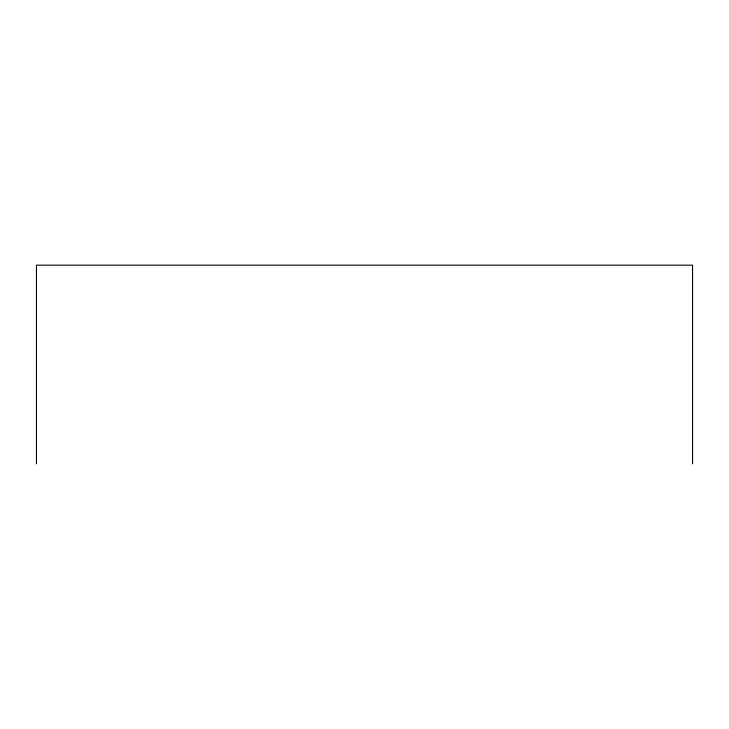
<?xml version="1.0" encoding="UTF-8"?>
<svg xmlns="http://www.w3.org/2000/svg" width="729" height="729" viewBox="0 0 729 729"><rect width="100%" height="100%" fill="white"/><g stroke="black" fill="none" stroke-linecap="round" stroke-linejoin="round"><path stroke-width="1.09" d="M692.55 463.835L692.55 265.165L36.45 265.165L36.45 463.835"/></g></svg>
